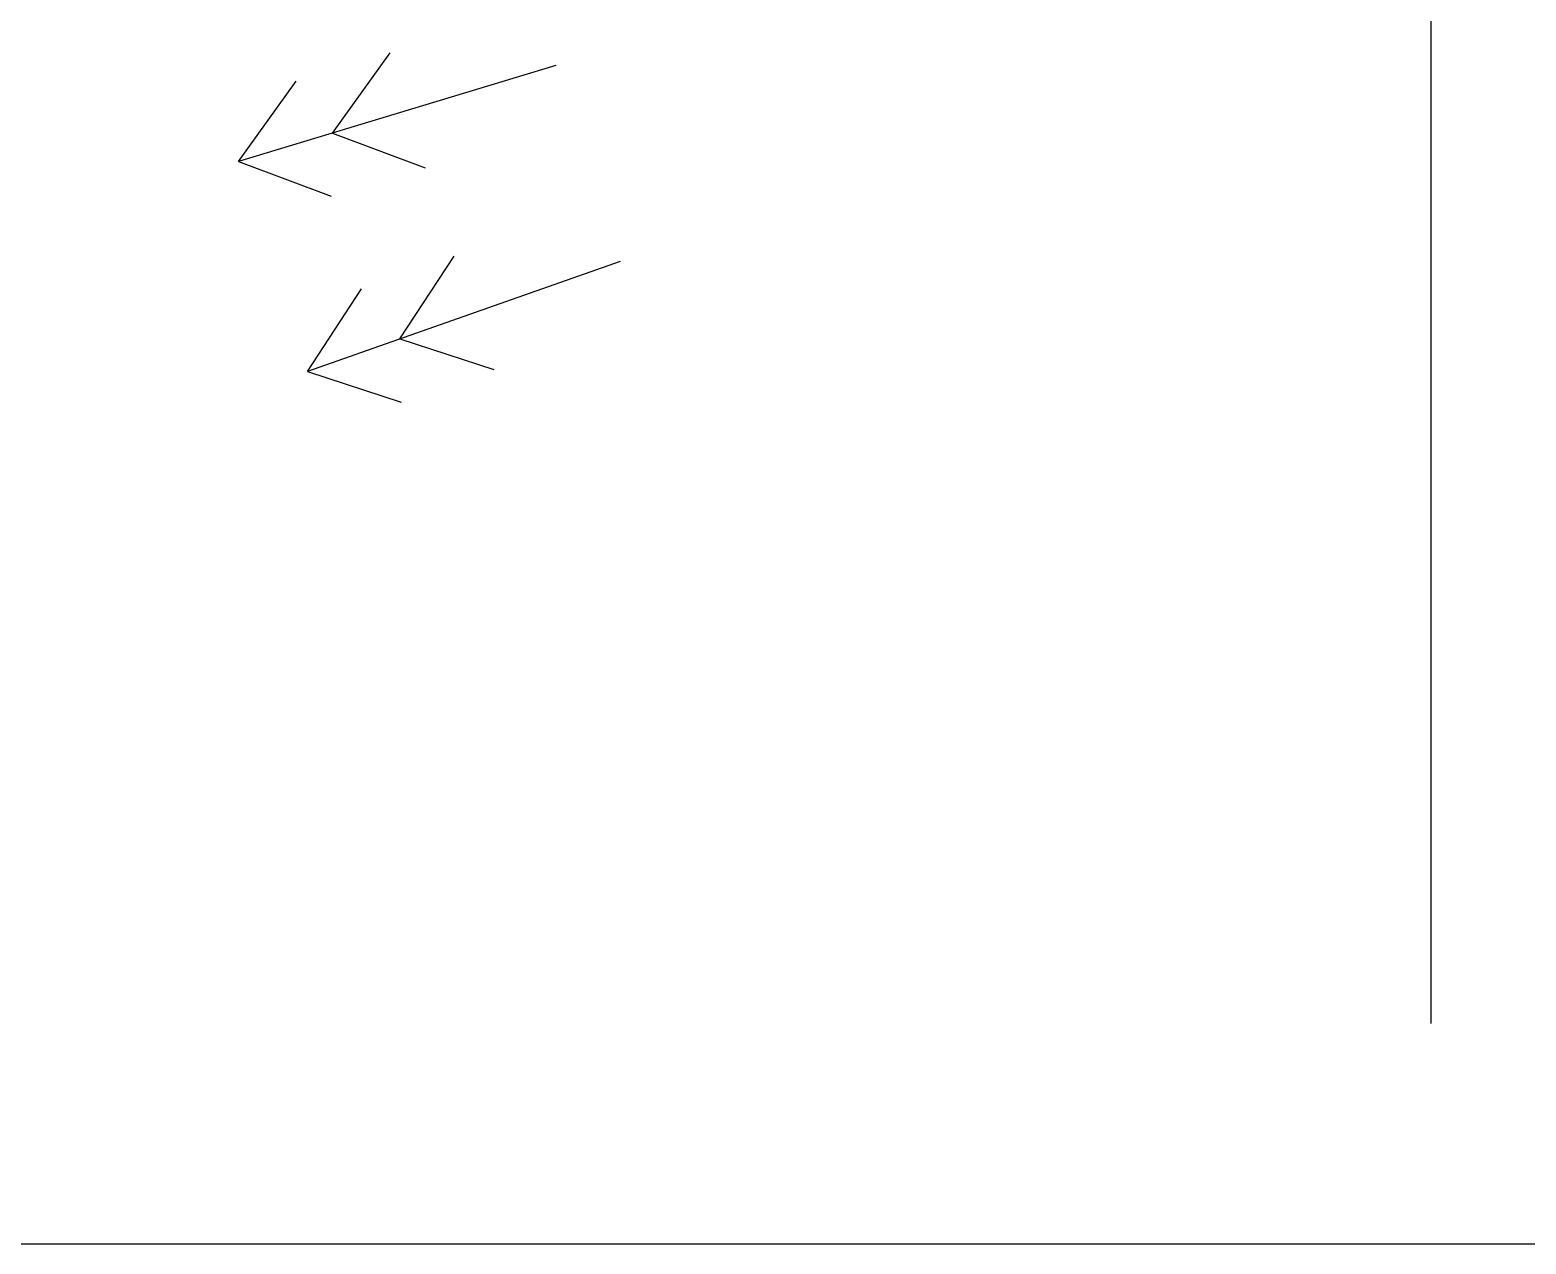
# Model space of a CAD drawing. Header units: millimetres. Extents: x 0 to 505, y 0 to 432.
# Drawn here: x 258.56 to 293.26, y 50.54 to 78.7 of the extents above; entities that cross this region are included whole.
import ezdxf

# ---------------------------------------------------------------- set-up
doc = ezdxf.new("R2010")
doc.units = ezdxf.units.MM
doc.header["$MEASUREMENT"] = 0
doc.layers.add('DEFAULT', color=4, linetype='Continuous')
doc.layers.add('LAYER F', color=7, linetype='Continuous')

msp = doc.modelspace()

# ---------------------------------------------------------------- linework, layer by layer
at = {"layer": 'DEFAULT', "color": 2}
msp.add_line((291.046, 163.421), (291.046, 55.651), dxfattribs=at)
at = {"layer": 'DEFAULT', "color": 3}
for p, q in [((265.581, 76.307), (266.916, 78.169)), ((270.76, 77.878), (263.402, 75.647)), ((263.402, 75.647), (264.738, 77.508)), ((265.581, 76.307), (267.725, 75.501)), ((263.402, 75.647), (265.547, 74.841)), ((272.25, 73.327), (264.997, 70.776)), ((267.144, 71.531), (268.397, 73.449)), ((264.997, 70.776), (266.25, 72.694)), ((267.144, 71.531), (269.322, 70.82)), ((264.997, 70.776), (267.174, 70.065))]:
    msp.add_line(p, q, dxfattribs=at)
at = {"layer": 'LAYER F', "color": 1}
msp.add_lwpolyline([(282.746, 168.536), (334.346, 168.536, -0.414213), (337.346, 165.536), (337.346, 53.536, -0.414214), (334.346, 50.536), (247.746, 50.536, -0.414213), (244.746, 53.536), (244.746, 165.536, -0.414214), (247.746, 168.536)], format="xyb", close=True, dxfattribs=at)

doc.saveas('drawing.dxf')
